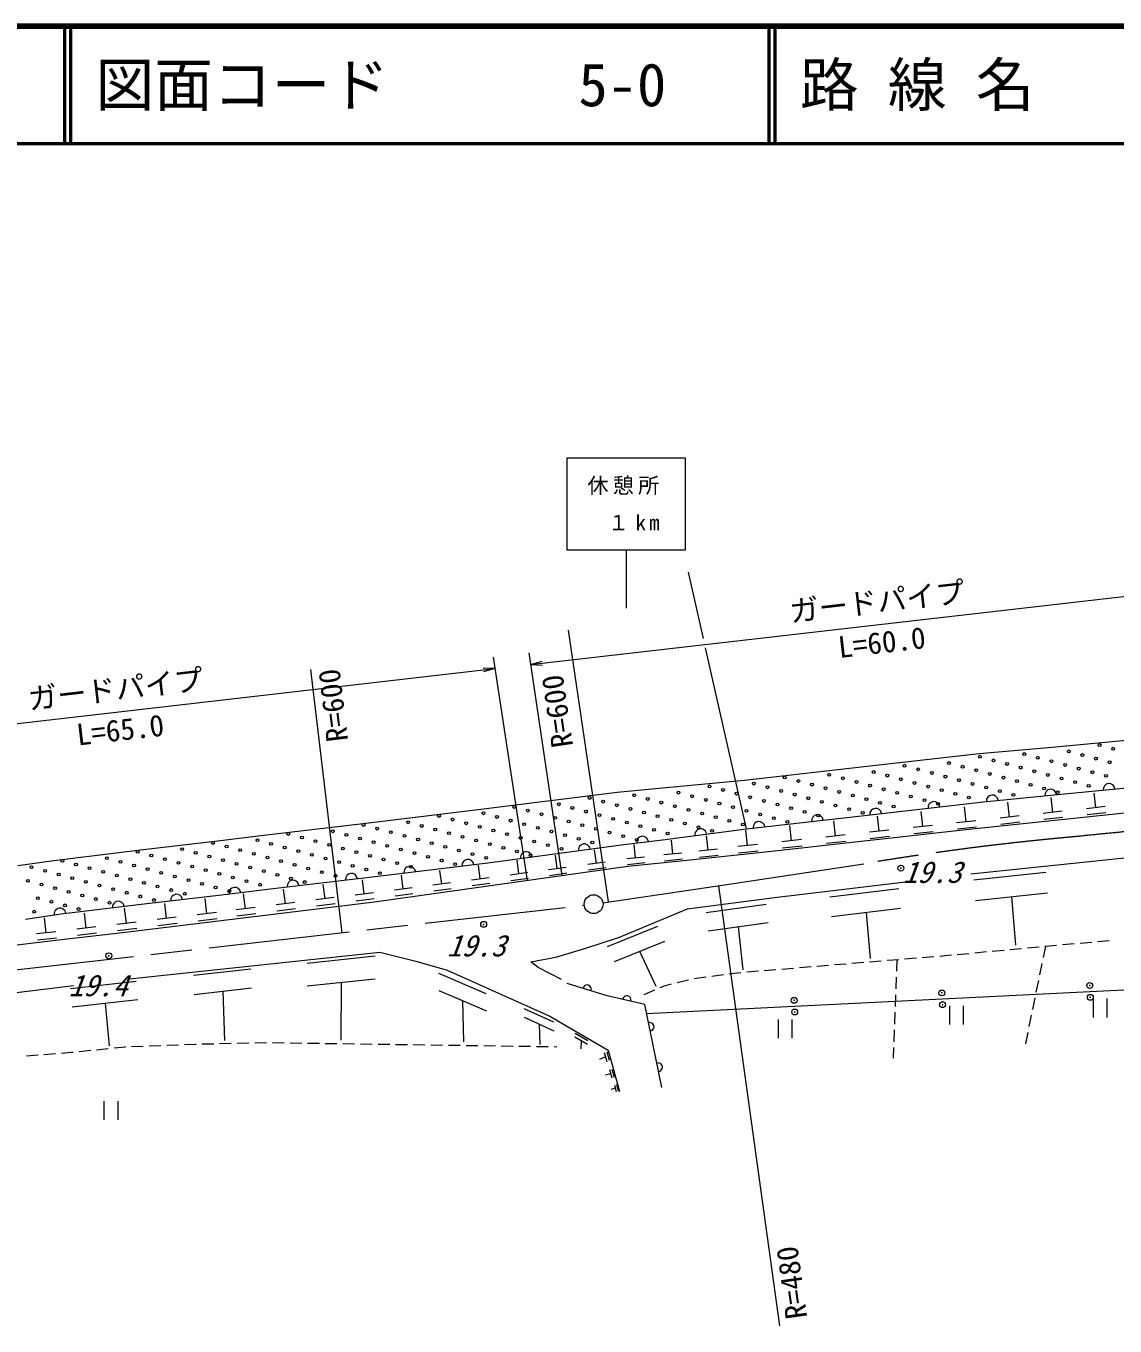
# Model space of a CAD drawing. Units: millimetres, scale not verified. Extents: x 40000 to 680000, y 20000 to 380000.
# Drawn here: x 114458 to 207229, y 269293 to 380000 of the extents above; entities that cross this region are included whole.
import ezdxf
from ezdxf.enums import TextEntityAlignment as Align

# ---------------------------------------------------------------- set-up
doc = ezdxf.new("R2010")
doc.units = ezdxf.units.MM
doc.header["$LTSCALE"] = 1000
doc.header["$PDMODE"] = 32
doc.header["$PDSIZE"] = 500
doc.linetypes.add('CHAIN', pattern=[18.5, 12, -1.5, 3.5, -1.5])
for name, color, linetype, lineweight in [('M-BGD', 7, 'Continuous', 13), ('M-BMK', 2, 'CHAIN', 13), ('M-BMK-SRVR', 3, 'Continuous', 13), ('M-STR-HTXT', 7, 'Continuous', 13), ('M-STR-STRC', 7, 'Continuous', 13), ('M-TTL', 2, 'Continuous', 140), ('M-TTL-LINE', 7, 'Continuous', 50)]:
    doc.layers.add(name, color=color, linetype=linetype, lineweight=lineweight)
doc.layers.add('M-TTL-TXT', color=7, linetype='Continuous')
doc.styles.add('ＭＳ ゴシック', font='')
doc.styles.get('ＭＳ ゴシック').set_extended_font_data('MS Gothic')

# ---------------------------------------------------------------- blocks, each defined once
blk = doc.blocks.new('田')
at = {"color": 7, "linetype": 'Continuous', "lineweight": 13}
for p, q in [((-0.75, 2), (-0.75, 0)), ((0.75, 0), (0.75, 2))]:
    blk.add_line(p, q, dxfattribs=at)

msp = doc.modelspace()

# ---------------------------------------------------------------- linework, layer by layer
at = {"layer": 'M-BGD'}
for p, q in [((201873, 318591), (211823, 319515)), ((185607, 316900), (195654, 318048)), ((195654, 318048), (201873, 318591)), ((175657, 315784), (185607, 316900)), ((168673, 315114), (175657, 315784)), ((153209, 313294), (164814, 314764)), ((164814, 314764), (168673, 315114)), ((196039, 313940), (202333, 314557)), ((202333, 314557), (212113, 315513)), ((205587, 313434), (205450, 314680)), ((185897, 312771), (196039, 313940)), ((194553, 312236), (194414, 313505)), ((194528, 311562), (212637, 313478)), ((198243, 312636), (198104, 313898)), ((201921, 313036), (201783, 314290)), ((206386, 313522), (204788, 313347)), ((143173, 312087), (153209, 313294)), ((175841, 311644), (185897, 312771)), ((183414, 311025), (183272, 312320)), ((187139, 311430), (186998, 312716)), ((190852, 311833), (190711, 313111)), ((195367, 312325), (193738, 312146)), ((199052, 312725), (197433, 312548)), ((202725, 313124), (201117, 312948)), ((202783, 312588), (201175, 312412)), ((206444, 312989), (204847, 312814)), ((134464, 311068), (143173, 312087)), ((168676, 310708), (175841, 311644)), ((175929, 310212), (175785, 311523)), ((177705, 309691), (194528, 311562)), ((179677, 310619), (179534, 311922)), ((184244, 311116), (182583, 310934)), ((187964, 311520), (186313, 311340)), ((191671, 311923), (190032, 311744)), ((191731, 311377), (190092, 311197)), ((195427, 311782), (193798, 311603)), ((199111, 312186), (197492, 312008)), ((124216, 309832), (131042, 310633)), ((131042, 310633), (134464, 311068)), ((153792, 308731), (165401, 310304)), ((165401, 310304), (168676, 310708)), ((166391, 309144), (166270, 310309)), ((169567, 309483), (169443, 310678)), ((172564, 309807), (172437, 311032)), ((176770, 310304), (175088, 310120)), ((180513, 310711), (178841, 310528)), ((180574, 310154), (178902, 309971)), ((184305, 310563), (182644, 310381)), ((188024, 310970), (186374, 310789)), ((113775, 308505), (116843, 308946)), ((116843, 308946), (124216, 309832)), ((156449, 307799), (156292, 308966)), ((159721, 308238), (159558, 309399)), ((163053, 308701), (162892, 309852)), ((167145, 309222), (165636, 309066)), ((165736, 308442), (170221, 308909)), ((170341, 309564), (168794, 309403)), ((170394, 309052), (168847, 308891)), ((170221, 308909), (177705, 309691)), ((173357, 309889), (171771, 309725)), ((173411, 309365), (171826, 309200)), ((176831, 309743), (175149, 309559)), ((194954, 307786), (213037, 309699)), ((143714, 307519), (153792, 308731)), ((144133, 305405), (165736, 308442)), ((149876, 306923), (149723, 308090)), ((153160, 307369), (153001, 308541)), ((157198, 307901), (155701, 307698)), ((160465, 308342), (158976, 308133)), ((160535, 307846), (159046, 307637)), ((163791, 308804), (162316, 308597)), ((163860, 308313), (162385, 308106)), ((167197, 308723), (165688, 308566)), ((195190, 307283), (201336, 307935)), ((135021, 306502), (143714, 307519)), ((139933, 305673), (139778, 306899)), ((143279, 306089), (143126, 307296)), ((146597, 306502), (146447, 307690)), ((150622, 307021), (149129, 306825)), ((153911, 307471), (152408, 307268)), ((153979, 306970), (152476, 306767)), ((157265, 307402), (155768, 307199)), ((178211, 305777), (189389, 307118)), ((124759, 305264), (131601, 306067)), ((129870, 304419), (129717, 305695)), ((131601, 306067), (135021, 306502)), ((133160, 304831), (132999, 306096)), ((136560, 305254), (136402, 306499)), ((140717, 305773), (139150, 305574)), ((144050, 306187), (142508, 305992)), ((144115, 305673), (142573, 305477)), ((147356, 306598), (145838, 306406)), ((147420, 306092), (145902, 305900)), ((150687, 306523), (149194, 306327)), ((170809, 304822), (178211, 305777)), ((182943, 305843), (188818, 306550)), ((195335, 305515), (201481, 306168)), ((198408, 305841), (198747, 301716)), ((117445, 304385), (124759, 305264)), ((119592, 303185), (119440, 304452)), ((122693, 302805), (144133, 305405)), ((123013, 303596), (122861, 304866)), ((126439, 304007), (126287, 305280)), ((130691, 304517), (129049, 304321)), ((133968, 304934), (132351, 304729)), ((137356, 305355), (135764, 305153)), ((137424, 304824), (135832, 304622)), ((140783, 305250), (139216, 305052)), ((165005, 302399), (170809, 304822)), ((172392, 304510), (177524, 305218)), ((183088, 304156), (188963, 304864)), ((186025, 304510), (186364, 300575)), ((114421, 303950), (117445, 304385)), ((116175, 302775), (116023, 304039)), ((123830, 303694), (122196, 303498)), ((127258, 304105), (125620, 303909)), ((127323, 303559), (125686, 303364)), ((130756, 303970), (129114, 303774)), ((134036, 304395), (132419, 304190)), ((163994, 301606), (168273, 303347)), ((172559, 302942), (177690, 303649)), ((116987, 302873), (115362, 302678)), ((117052, 302331), (115426, 302137)), ((117234, 302189), (122693, 302805)), ((120407, 303283), (118777, 303088)), ((120471, 302740), (118842, 302545)), ((123895, 303149), (122261, 302954)), ((162156, 301463), (165005, 302399)), ((175124, 303296), (175512, 299636)), ((107427, 301017), (117234, 302189)), ((123284, 298865), (144588, 301129)), ((144588, 301129), (147655, 300348)), ((159604, 300698), (162156, 301463)), ((164586, 300331), (168866, 302072)), ((166726, 301201), (168108, 298226)), ((195285, 301077), (196281, 301171)), ((196778, 301218), (197774, 301312)), ((198272, 301359), (199267, 301453)), ((199765, 301500), (200761, 301595)), ((201302, 301646), (201101, 300666)), ((201258, 301642), (201302, 301646)), ((201302, 301646), (202255, 301728)), ((202753, 301771), (203749, 301856)), ((204247, 301899), (205244, 301985)), ((205742, 302028), (206738, 302113)), ((138419, 300189), (144203, 300806)), ((147655, 300348), (150334, 299583)), ((157452, 300301), (159604, 300698)), ((158089, 299812), (157452, 300301)), ((182187, 299974), (182829, 300026)), ((183328, 300067), (184324, 300148)), ((184823, 300189), (185819, 300270)), ((186318, 300311), (187314, 300393)), ((187813, 300433), (188809, 300515)), ((188647, 300501), (188609, 299502)), ((189308, 300555), (190305, 300637)), ((190803, 300678), (191800, 300759)), ((192298, 300800), (192756, 300837)), ((192756, 300837), (193294, 300888)), ((193792, 300935), (194787, 301029)), ((201001, 300177), (200799, 299197)), ((128731, 299169), (133600, 299713)), ((149590, 299346), (153642, 297605)), ((150334, 299583), (159094, 295682)), ((160088, 298791), (158089, 299812)), ((171389, 298885), (172380, 299018)), ((172876, 299085), (173867, 299218)), ((174363, 299285), (175053, 299377)), ((175053, 299377), (175355, 299403)), ((175854, 299444), (176850, 299528)), ((177348, 299569), (178345, 299652)), ((178843, 299694), (179840, 299777)), ((180338, 299819), (181335, 299902)), ((181833, 299944), (182187, 299974)), ((188590, 299003), (188552, 298003)), ((109602, 297207), (118500, 298291)), ((118257, 298026), (123832, 298652)), ((128786, 297537), (133655, 298081)), ((131220, 297809), (131362, 293608)), ((138410, 298250), (144195, 298867)), ((141302, 298559), (141281, 293648)), ((149621, 297876), (153674, 296135)), ((163967, 297399), (160566, 298462)), ((167116, 297527), (168035, 297921)), ((167329, 295902), (217691, 298409)), ((168495, 298118), (168843, 298267)), ((168843, 298267), (169446, 298418)), ((169931, 298539), (170901, 298781)), ((200699, 298707), (200498, 297728)), ((118406, 296472), (123982, 297097)), ((121194, 296784), (121543, 293156)), ((151647, 297005), (151722, 293489)), ((167173, 296658), (163967, 297399)), ((188533, 297504), (188495, 296504)), ((200397, 297238), (200196, 296258)), ((156872, 296334), (159401, 295192)), ((159094, 295682), (164048, 292776)), ((168633, 289608), (167173, 296658)), ((188476, 296005), (188437, 295005)), ((200095, 295769), (199894, 294789)), ((156903, 295582), (159433, 294439)), ((158168, 295010), (158242, 293255)), ((188418, 294506), (188380, 293506)), ((132450, 293377), (133449, 293398)), ((133949, 293409), (134949, 293430)), ((135449, 293423), (136449, 293409)), ((136949, 293402), (137949, 293387)), ((138449, 293380), (139449, 293366)), ((161216, 293931), (162304, 293294)), ((161228, 294233), (162316, 293597)), ((161760, 293613), (161732, 292908)), ((199793, 294299), (199594, 293328)), ((114492, 292297), (115488, 292376)), ((115987, 292416), (116984, 292495)), ((117482, 292535), (118312, 292601)), ((118312, 292601), (118479, 292618)), ((118976, 292670), (119971, 292773)), ((120468, 292825), (121462, 292929)), ((121960, 292981), (122904, 293079)), ((122904, 293079), (122955, 293081)), ((123454, 293100), (124454, 293137)), ((124953, 293156), (125953, 293193)), ((126452, 293212), (127451, 293249)), ((127951, 293268), (128868, 293302)), ((128868, 293302), (128950, 293304)), ((129450, 293314), (130450, 293335)), ((130950, 293346), (131950, 293367)), ((139949, 293359), (140949, 293345)), ((141448, 293338), (142448, 293324)), ((142948, 293316), (143948, 293302)), ((144448, 293295), (145448, 293281)), ((145948, 293274), (146948, 293260)), ((147448, 293253), (148448, 293238)), ((148948, 293231), (149948, 293217)), ((150448, 293210), (151447, 293196)), ((151947, 293189), (152947, 293175)), ((153447, 293167), (154447, 293153)), ((154947, 293146), (155947, 293132)), ((156447, 293125), (157447, 293111)), ((157947, 293104), (158947, 293089)), ((159447, 293082), (159676, 293079)), ((163719, 292586), (163928, 291828)), ((163936, 292674), (164146, 291917)), ((164048, 292776), (165026, 289261)), ((188361, 293007), (188327, 292095)), ((163823, 292207), (163316, 292000)), ((164365, 291174), (164559, 290473)), ((164274, 290774), (163835, 290658)), ((164177, 291124), (164371, 290423)), ((164670, 289535), (164285, 289441)), ((164594, 289806), (164745, 289263)), ((164759, 289846), (164910, 289304))]:
    msp.add_line(p, q, dxfattribs=at)
for centre in [(205920, 318766), (195715, 317774), (199503, 318001), (200662, 317690), (203291, 318228), (204450, 317918), (207079, 318456), (189298, 317008), (190457, 316698), (193086, 317236), (194245, 316925), (195404, 316615), (196874, 317463), (198033, 317153), (199192, 316842), (200352, 316531), (201821, 317380), (202980, 317069), (204139, 316759), (205609, 317607), (206768, 317297), (176465, 315478), (179094, 316016), (180253, 315705), (181412, 315395), (182882, 316243), (184041, 315933), (185200, 315622), (186670, 316470), (187829, 316160), (188988, 315849), (190147, 315539), (191617, 316387), (192776, 316077), (193935, 315766), (195094, 315455), (196564, 316304), (197723, 315993), (198882, 315683), (201511, 316221), (202670, 315910), (203829, 315600), (205299, 316448), (206458, 316138), (166260, 314485), (170048, 314712), (171207, 314402), (172677, 315250), (173836, 314940), (174995, 314629), (176154, 314319), (177624, 315167), (178783, 314857), (179942, 314546), (182571, 315084), (183730, 314773), (184889, 314463), (186359, 315311), (187518, 315001), (188677, 314690), (189836, 314380), (191306, 315228), (192465, 314918), (193624, 314607), (194783, 314296), (196253, 315145), (197412, 314834), (198571, 314524), (200041, 315372), (201200, 315062), (202359, 314751), (204988, 315289), (156056, 313492), (157215, 313182), (159844, 313720), (161003, 313409), (162472, 314258), (163631, 313947), (164791, 313637), (165950, 313326), (167419, 314175), (168578, 313864), (169738, 313553), (170897, 313243), (172366, 314091), (173526, 313781), (174685, 313470), (177313, 314008), (178473, 313698), (179632, 313387), (181101, 314235), (182260, 313925), (183420, 313614), (184579, 313304), (186048, 314152), (187207, 313842), (188367, 313531), (190995, 314069), (192155, 313758), (147010, 312189), (149639, 312727), (150798, 312417), (151957, 312106), (153427, 312954), (154586, 312644), (155745, 312333), (158374, 312871), (159533, 312561), (160692, 312250), (162162, 313099), (163321, 312788), (164480, 312477), (165639, 312167), (167109, 313015), (168268, 312705), (169427, 312394), (170586, 312084), (172056, 312932), (173215, 312622), (174374, 312311), (175844, 313160), (177003, 312849), (178162, 312538), (179321, 312228), (180791, 313076), (181950, 312766), (185738, 312993), (136805, 311197), (140593, 311424), (141752, 311113), (143222, 311962), (144381, 311651), (145540, 311341), (146700, 311030), (148169, 311879), (149328, 311568), (150487, 311257), (153116, 311795), (154275, 311485), (155434, 311174), (156904, 312023), (158063, 311712), (159222, 311402), (160381, 311091), (161851, 311940), (163010, 311629), (164169, 311318), (165329, 311008), (166798, 311856), (167957, 311546), (169116, 311235), (171745, 311773), (172904, 311463), (175533, 312000), (127760, 309893), (130389, 310431), (131548, 310121), (134177, 310659), (135336, 310348), (136495, 310037), (137965, 310886), (139124, 310575), (140283, 310265), (141442, 309954), (142912, 310803), (144071, 310492), (145230, 310182), (146389, 309871), (147859, 310719), (149018, 310409), (150177, 310098), (151647, 310947), (152806, 310636), (153965, 310326), (155124, 310015), (156594, 310864), (157753, 310553), (158912, 310242), (160071, 309932), (161541, 310780), (162700, 310470), (166488, 310697), (117555, 308901), (121343, 309128), (122502, 308817), (123972, 309666), (125131, 309355), (126290, 309045), (128919, 309583), (130078, 309272), (131237, 308962), (132707, 309810), (133866, 309499), (135025, 309189), (136184, 308878), (137654, 309727), (138813, 309416), (139972, 309106), (141131, 308795), (142601, 309644), (143760, 309333), (144919, 309022), (147548, 309560), (148707, 309250), (149866, 308939), (151336, 309788), (152495, 309477), (153654, 309167), (156283, 309705), (157442, 309394), (114927, 308363), (116086, 308052), (117245, 307741), (118714, 308590), (119874, 308279), (121033, 307969), (122192, 307658), (123661, 308507), (124821, 308196), (125980, 307886), (127449, 308734), (128608, 308424), (129768, 308113), (130927, 307802), (132396, 308651), (133556, 308340), (134715, 308030), (135874, 307719), (137343, 308568), (138503, 308257), (139662, 307947), (142290, 308484), (143450, 308174), (144609, 307863), (146078, 308712), (147237, 308401), (151025, 308629), (114616, 307204), (115775, 306893), (116934, 306582), (118404, 307431), (119563, 307120), (120722, 306810), (123351, 307348), (124510, 307037), (125669, 306727), (127139, 307575), (128298, 307264), (129457, 306954), (130616, 306643), (132086, 307492), (133245, 307181), (134404, 306871), (137033, 307409), (138192, 307098), (140821, 307636), (115464, 305734), (118093, 306272), (119252, 305961), (120411, 305651), (121881, 306499), (123040, 306189), (124199, 305878), (125359, 305567), (126828, 306416), (127987, 306105), (131775, 306333), (115154, 304575), (116624, 305423), (117783, 305113), (118942, 304802), (121571, 305340)]:
    msp.add_circle(centre, 120, dxfattribs=at)
for centre, radius, start, end in [((196772, 314012), 500, 5.59558, 185.59558), ((201748, 314499), 500, 5.59558, 185.59558), ((206724, 314986), 500, 5.58724, 185.58724), ((186836, 312879), 500, 6.57739, 186.57739), ((191803, 313452), 500, 6.57739, 186.57739), ((176899, 311762), 500, 6.39337, 186.39337), ((181868, 312319), 500, 6.39337, 186.39337), ((171938, 311134), 500, 7.43868, 187.43868), ((162022, 309846), 500, 7.71833, 187.71833), ((166979, 310499), 500, 7.03342, 187.03342), ((152109, 308528), 500, 6.85707, 186.85707), ((157067, 309175), 500, 7.71833, 187.71833), ((142180, 307339), 500, 6.67316, 186.67316), ((147145, 307931), 500, 6.85707, 186.85707), ((137214, 306758), 500, 6.67316, 186.67316), ((127286, 305561), 500, 6.69606, 186.69606), ((132251, 306150), 500, 7.24187, 187.24187), ((117357, 304373), 500, 7.08657, 188.18156), ((122321, 304971), 500, 6.85153, 186.85153), ((162256, 297982), 354, 335.23707, 170.05488), ((165640, 297059), 354, 339.58028, 174.3981), ((167609, 294778), 354, 274.28951, 109.10732), ((168321, 291337), 354, 274.28951, 109.10732)]:
    msp.add_arc(centre, radius, start, end, dxfattribs=at)
for p in [(188991, 308278), (153446, 303496), (121523, 300824), (192485, 297655), (205075, 298282), (179895, 297028), (192535, 296656), (205125, 297283), (179944, 296030)]:
    msp.add_point(p, dxfattribs=at)
at = {"layer": 'M-BMK'}
for p, q in [((173974, 306852), (185936, 308670)), ((163604, 305333), (173974, 306852)), ((93311, 297326), (162018, 305126))]:
    msp.add_line(p, q, dxfattribs=at)
for centre, radius, start, end in [((252188, -153900), 467370, 92.71972, 95.93333), ((224615, 77711), 234176, 95.08112, 99.50727)]:
    msp.add_arc(centre, radius, start, end, dxfattribs=at)
at = {"layer": 'M-BMK-SRVR'}
for p, q in [((164086, 305403), (160679, 328554)), ((141393, 302785), (138710, 325190)), ((173450, 306776), (178643, 269293))]:
    msp.add_line(p, q, dxfattribs=at)
msp.add_circle((162813, 305216), 800, dxfattribs=at)
at = {"layer": 'M-STR-HTXT'}
for p, q in [((157448, 325622), (216928, 332456)), ((157302, 326611), (160102, 307650)), ((154255, 326261), (157144, 307234)), ((157448, 325622), (158422, 325902)), ((157448, 325622), (158460, 325570)), ((90222, 317898), (154405, 325272)), ((154405, 325272), (153393, 325324)), ((154405, 325272), (153431, 324993))]:
    msp.add_line(p, q, dxfattribs=at)
at = {"layer": 'M-STR-STRC'}
for p, q in [((160552, 343231), (170616, 343231)), ((160552, 335374), (160552, 343231)), ((170616, 343231), (170616, 335374)), ((170616, 335374), (160552, 335374)), ((165584, 335374), (165584, 330413)), ((172164, 327852), (170889, 333475)), ((175841, 311644), (172346, 327050))]:
    msp.add_line(p, q, dxfattribs=at)
at = {"layer": 'M-TTL'}
msp.add_line((680000, 380000), (40000, 380000), dxfattribs=at)
at = {"layer": 'M-TTL-LINE'}
for p, q in [((117750, 380000), (117750, 370000)), ((118250, 380000), (118250, 370000)), ((177750, 380000), (177750, 370000)), ((178250, 380000), (178250, 370000)), ((40000, 370000), (680000, 370000))]:
    msp.add_line(p, q, dxfattribs=at)

# ---------------------------------------------------------------- block references
at = {"layer": 'M-BGD', "xscale": 800, "yscale": 800}
for p in [(205971, 295570), (193724, 294971), (179123, 293794), (121703, 286851)]:
    msp.add_blockref('田', p, dxfattribs=at)

# ---------------------------------------------------------------- texts
at = {"layer": 'M-BGD', "style": 'ＭＳ ゴシック', "oblique": 20}
for s, p in [('19.3', (189132, 306477)), ('19.3', (150299, 300218)), ('19.4', (118080, 296826))]:
    msp.add_text(s, height=1833, dxfattribs=at).set_placement(p, align=Align.BOTTOM_LEFT)
at = {"layer": 'M-BMK-SRVR', "style": 'ＭＳ ゴシック'}
for s, rotation, p in [('R=600', 96.83, (142446, 319221)), ('R=600', 98.371, (161613, 318775)), ('R=480', 97.887, (181560, 270095))]:
    msp.add_text(s, height=1833, rotation=rotation, dxfattribs=at).set_placement(p, align=Align.BOTTOM_LEFT)
at = {"layer": 'M-STR-HTXT', "style": 'ＭＳ ゴシック'}
for s, p in [('ガードパイプ', (187131, 329536)), ('L=60.0', (187531, 326058)), ('ガードパイプ', (122257, 322082)), ('L=65.0', (122656, 318605))]:
    msp.add_text(s, height=1833, rotation=6.554, dxfattribs=at).set_placement(p, align=Align.BOTTOM_CENTER)
at = {"layer": 'M-STR-STRC', "char_height": 1320, "attachment_point": 8, "style": 'ＭＳ ゴシック'}
for s, insert in [('\\T1.2;休憩所', (165521, 340069)), ('\\T1.3;１km', (166369, 337045))]:
    msp.add_mtext(s, dxfattribs=dict(at, insert=insert))
at = {"layer": 'M-TTL-TXT', "style": 'ＭＳ ゴシック'}
for s, p in [('図面コード', (120380, 375000)), ('5-0', (161521, 375000)), ('路 線 名', (180380, 375000))]:
    msp.add_text(s, height=3666, dxfattribs=at).set_placement(p, align=Align.MIDDLE_LEFT)

doc.saveas('drawing.dxf')
